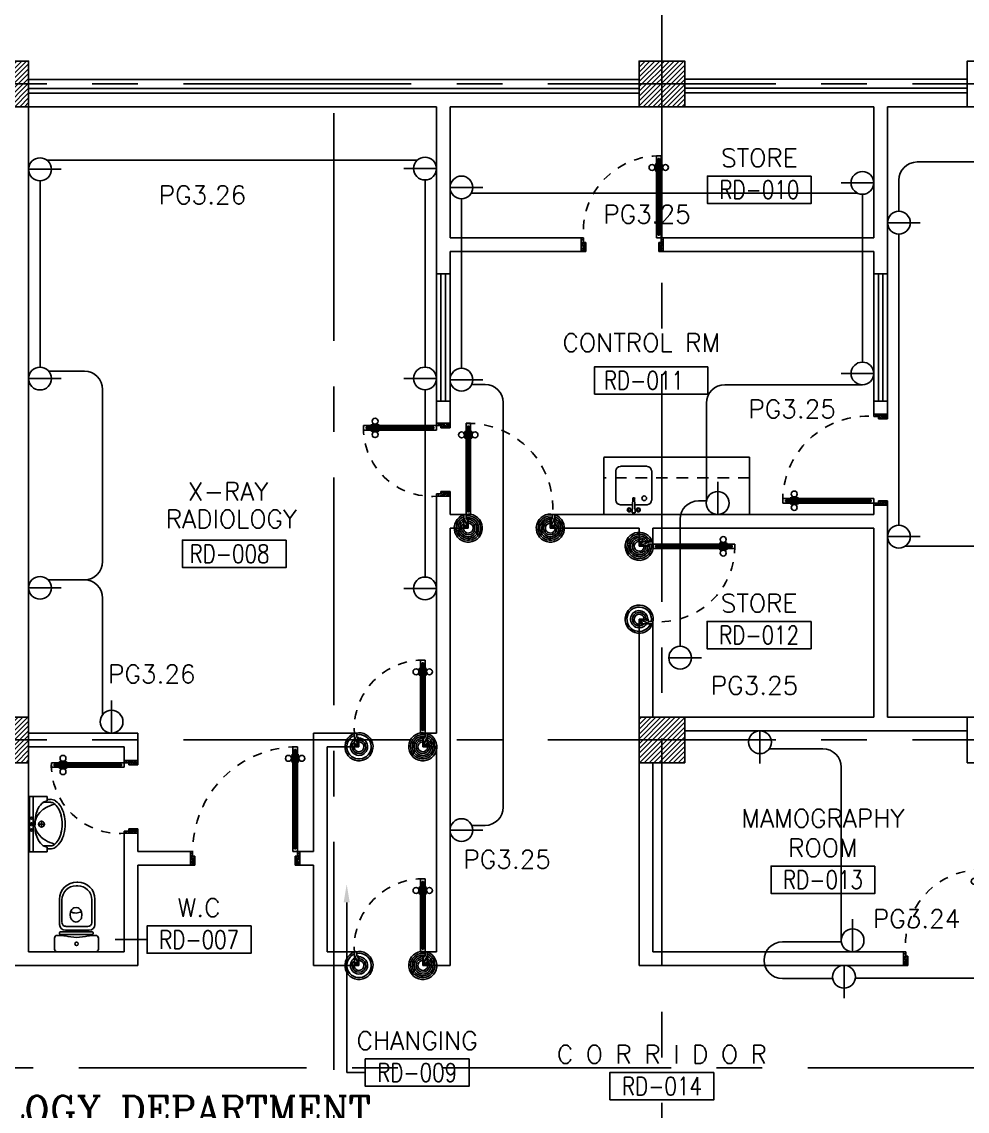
# Model space of a CAD drawing. Extents: x -0.4 to 91.7, y -13.2 to 78.1.
# Drawn here: x 18.58 to 28.95, y 53.29 to 65.25 of the extents above; entities that cross this region are included whole.
import ezdxf
from ezdxf.enums import TextEntityAlignment as Align

# ---------------------------------------------------------------- set-up
doc = ezdxf.new("R2010")
doc.units = 0
doc.header["$MEASUREMENT"] = 0
doc.header["$PDMODE"] = 3
doc.header["$PDSIZE"] = 0.1
for name, pattern in [('CENTERX2', [4, 2.5, -0.5, 0.5, -0.5]), ('HIDDEN', [0.375, 0.25, -0.125]), ('HIDDEN2', [0.1875, 0.125, -0.0625])]:
    doc.linetypes.add(name, pattern=pattern)
doc.layers.get('0').update_dxf_attribs({"color": 11, "linetype": 'CONTINUOUS'})
doc.layers.get('DEFPOINTS').update_dxf_attribs({"color": 11, "linetype": 'CONTINUOUS'})
for name, color, linetype in [('AX-DIM', 11, 'CONTINUOUS'), ('AXES', 11, 'CENTERX2'), ('COL', 11, 'CONTINUOUS'), ('DOOR', 11, 'CONTINUOUS'), ('E-CLINE', 4, 'CONTINUOUS'), ('E-SOCKETS', 4, 'CONTINUOUS'), ('HAT', 11, 'CONTINUOUS'), ('INSUL', 11, 'CONTINUOUS'), ('Locker', 11, 'CONTINUOUS'), ('ME-FIX', 11, 'CONTINUOUS'), ('RM-BOX', 11, 'CONTINUOUS'), ('RM-IND', 11, 'CONTINUOUS'), ('RM-NAME', 11, 'CONTINUOUS'), ('RM-NO', 11, 'CONTINUOUS'), ('SUNI-FUR', 11, 'CONTINUOUS'), ('WALL', 11, 'CONTINUOUS'), ('WIN', 11, 'CONTINUOUS')]:
    doc.layers.add(name, color=color, linetype=linetype)
doc.styles.add('ROMANC', font='romanc', dxfattribs={"height": 0.1})
doc.styles.add('ROMANS', font='ROMANS.shx', dxfattribs={"width": 0.6})
doc.dimstyles.new('STANDARD in', dxfattribs={"dimtxt": 0.2, "dimasz": 0.1, "dimexe": 0.07, "dimexo": 0.05, "dimgap": 0.1, "dimtad": 1, "dimdec": 0, "dimlfac": 1000, "dimzin": 0, "dimdsep": 46, "dimtxsty": 'ROMANS', "dimblk": 'ARCHTICK', "dimcen": 0.05, "dimdle": 0.05, "dimclrd": 7, "dimclre": 7, "dimclrt": 2, "dimadec": 0, "dimazin": 0, "dimtfac": 1, "dimtdec": 0, "dimtmove": 2, "dimatfit": 3, "dimldrblk": 'ARCHTICK', "dimfxl": 0, "dimtolj": 1, "dimtzin": 0, "dimarcsym": 0})

# ---------------------------------------------------------------- blocks, each defined once
blk = doc.blocks.new('_ARCHTICK')
at = {"color": 0, "linetype": 'ByBlock', "const_width": 0.15}
blk.add_lwpolyline([(-0.5, -0.5), (0.5, 0.5)], dxfattribs=at)
blk = doc.blocks.new('*D137')
at = {"layer": 'AX-DIM', "color": 7, "lineweight": -2}
for p, q in [((10.901, 76.813), (86.317, 76.813)), ((10.951, 64.685), (10.951, 76.883)), ((86.267, 75.443), (86.267, 76.883))]:
    blk.add_line(p, q, dxfattribs=at)
at = {"layer": 'DEFPOINTS', "color": 0}
for p in [(86.267, 76.813), (86.267, 75.393), (10.951, 64.635)]:
    blk.add_point(p, dxfattribs=at)
at = {"layer": 'AX-DIM', "color": 7, "lineweight": -2, "xscale": 0.1, "yscale": 0.1, "zscale": 0.1, "rotation": 180}
blk.add_blockref('_ARCHTICK', (10.951, 76.813), dxfattribs=at)
at = {"layer": 'AX-DIM', "color": 7, "lineweight": -2, "xscale": 0.1, "yscale": 0.1, "zscale": 0.1}
blk.add_blockref('_ARCHTICK', (86.267, 76.813), dxfattribs=at)
at = {"layer": 'AX-DIM', "color": 2, "insert": (48.609, 77.013), "char_height": 0.2, "attachment_point": 5, "style": 'ROMANS'}
blk.add_mtext('\\A1;75316', dxfattribs=at)
blk = doc.blocks.new('DOOR100')
at = {"layer": 'DOOR', "color": 7, "linetype": 'ByBlock'}
for p, q in [((-91, 1205), (-91, 1140)), ((-82, 1205), (-91, 1205)), ((-82, 1128), (-82, 1218)), ((-75, 1218), (-82, 1218)), ((-82, 1205), (-82, 1140)), ((-75, 1250), (-75, 1300)), ((-75, 1300), (-25, 1300)), ((-25, 1300), (-75, 1300)), ((-58, 1250), (-75, 1250)), ((-58, 1250), (-58, 1270)), ((-42, 1270), (-58, 1270)), ((-42, 1250), (-42, 1270)), ((-25, 1250), (-42, 1250)), ((-25, 1250), (-25, 1300)), ((-25, 1218), (-18, 1218)), ((-18, 1128), (-18, 1218)), ((-18, 1205), (-18, 1140)), ((-18, 1205), (-9, 1205)), ((-9, 1205), (-9, 1140)), ((-82, 1140), (-91, 1140)), ((-75, 1128), (-82, 1128)), ((-25, 1128), (-18, 1128)), ((-18, 1140), (-9, 1140)), ((-1200, 0), (-1200, 150)), ((-1200, 150), (-1175, 150)), ((-1200, 150), (-1200, 0)), ((-1175, 150), (-1175, 100)), ((-75, 200), (-58, 200)), ((-75, 150), (-75, 200)), ((-75, 150), (-25, 150)), ((-58, 200), (-58, 180)), ((-58, 180), (-42, 180)), ((-42, 200), (-25, 200)), ((-42, 180), (-42, 200)), ((-25, 200), (-25, 150)), ((0, 150), (-25, 150)), ((-25, 150), (-25, 100)), ((0, 0), (0, 150)), ((0, 150), (0, 0)), ((-1150, 0), (-1200, 114)), ((-1150, 0), (-1200, 40)), ((-1150, 0), (-1200, 0)), ((-1175, 100), (-1150, 100)), ((-1150, 0), (-1163, 100)), ((-1150, 100), (-1150, 0)), ((-50, 0), (0, 114)), ((-50, 100), (-50, 0)), ((-50, 0), (-37, 100)), ((-25, 100), (-50, 100)), ((-50, 0), (0, 40)), ((-50, 0), (0, 0))]:
    blk.add_line(p, q, dxfattribs=at)
at = {"layer": 'DOOR', "linetype": 'ByBlock'}
for p, q in [((-75, 1250), (-75, 200)), ((-58, 200), (-58, 1250)), ((-42, 200), (-42, 1250)), ((-25, 200), (-25, 1250))]:
    blk.add_line(p, q, dxfattribs=at)
at = {"layer": 'DOOR', "color": 7, "linetype": 'ByBlock'}
for centre in [(-124, 1173), (24, 1173)]:
    blk.add_circle(centre, 32.4, dxfattribs=at)
at = {"layer": 'DOOR', "linetype": 'HIDDEN', "ltscale": 0.5}
blk.add_arc((-25, 150), 1150, 90, 180, dxfattribs=at)
at = {"layer": 'DOOR', "color": 7, "linetype": 'ByBlock'}
for centre, radius, start, end in [((-1150, 0), 154, 103.7142, 108.8947), ((-1150, 0), 134, 100.72, 111.8402), ((-50, 0), 134, 68.1598, 79.28), ((-50, 0), 154, 71.1053, 76.2858), ((-1150, 0), 94.4, 90, 121.9818), ((-1150, 0), 74.4, 90, 132.2236), ((-1150, 0), 54.4, 90, 156.7926), ((-1150, 0), 34.4, 90, 180), ((-1150, 0), 14.4, 90, 180), ((-50, 0), 94.4, 58.0182, 90), ((-50, 0), 74.4, 47.7764, 90), ((-50, 0), 54.4, 23.2074, 90), ((-50, 0), 34.4, 0, 90), ((-50, 0), 14.4, 0, 90), ((-50, 0), 114, 64.0838, 77.3774)]:
    blk.add_arc(centre, radius, start, end, dxfattribs=at)
blk = doc.blocks.new('A$C49F1192B')
at = {"layer": 'DOOR', "color": 0, "linetype": 'ByBlock', "xscale": -1, "rotation": 270}
blk.add_blockref('DOOR100', (0, 1200), dxfattribs=at)
blk = doc.blocks.new('A$C09EF76E8')
at = {"layer": 'DOOR', "color": 0, "linetype": 'ByBlock'}
for p, q in [((719, 855), (710, 855)), ((710, 855), (710, 790)), ((727, 868), (719, 868)), ((719, 778), (719, 868)), ((719, 855), (719, 790)), ((777, 950), (727, 950)), ((727, 950), (777, 950)), ((727, 900), (727, 950)), ((744, 900), (727, 900)), ((760, 920), (744, 920)), ((744, 900), (744, 920)), ((760, 900), (760, 920)), ((777, 900), (760, 900)), ((777, 900), (777, 950)), ((777, 868), (784, 868)), ((784, 778), (784, 868)), ((784, 855), (793, 855)), ((784, 855), (784, 790)), ((793, 855), (793, 790)), ((719, 790), (710, 790)), ((727, 778), (719, 778)), ((777, 778), (784, 778)), ((784, 790), (793, 790)), ((2, 0), (2, 150)), ((2, 150), (27, 150)), ((2, 150), (2, 0)), ((27, 150), (27, 100)), ((727, 150), (727, 200)), ((727, 200), (744, 200)), ((727, 150), (777, 150)), ((744, 200), (744, 180)), ((744, 180), (760, 180)), ((760, 180), (760, 200)), ((760, 200), (777, 200)), ((777, 200), (777, 150)), ((777, 150), (777, 100)), ((802, 150), (777, 150)), ((802, 150), (802, 0)), ((27, 100), (52, 100)), ((52, 100), (52, 0)), ((777, 100), (752, 100)), ((752, 100), (752, 0)), ((52, 0), (2, 0)), ((752, 0), (802, 0))]:
    blk.add_line(p, q, dxfattribs=at)
at = {"layer": 'DOOR', "linetype": 'ByBlock'}
for p, q in [((727, 900), (727, 200)), ((744, 200), (744, 900)), ((760, 200), (760, 900)), ((777, 200), (777, 900)), ((802, 0), (802, 150))]:
    blk.add_line(p, q, dxfattribs=at)
at = {"layer": 'DOOR', "color": 9, "linetype": 'ByBlock'}
for p, q in [((52, 0), (2, 114)), ((52, 0), (2, 40)), ((52, 0), (38, 100)), ((752, 0), (802, 114)), ((752, 0), (765, 100)), ((752, 0), (802, 40))]:
    blk.add_line(p, q, dxfattribs=at)
at = {"layer": 'DOOR', "color": 0, "linetype": 'ByBlock'}
for centre in [(678, 823), (825, 823)]:
    blk.add_circle(centre, 32.4, dxfattribs=at)
at = {"layer": 'DOOR', "linetype": 'HIDDEN', "ltscale": 0.5}
blk.add_arc((752, 199), 752, 88.0938, 183.7249, dxfattribs=at)
at = {"layer": 'DOOR', "color": 9, "linetype": 'ByBlock'}
for centre, radius, start, end in [((52, 0), 154, 103.7142, 108.8947), ((52, 0), 134, 100.72, 111.8402), ((752, 0), 134, 68.1598, 79.28), ((752, 0), 154, 71.1053, 76.2858), ((52, 0), 94.4, 90, 121.9818), ((52, 0), 74.4, 90, 132.2236), ((52, 0), 54.4, 90, 156.7926), ((52, 0), 34.4, 90, 180), ((52, 0), 14.4, 90, 180), ((752, 0), 94.4, 58.0182, 90), ((752, 0), 74.4, 47.7764, 90), ((752, 0), 54.4, 23.2074, 90), ((752, 0), 34.4, 0, 90), ((752, 0), 14.4, 0, 90), ((752, 0), 114, 64.0838, 77.3774)]:
    blk.add_arc(centre, radius, start, end, dxfattribs=at)
blk = doc.blocks.new('*X105')
at = {"color": 0}
for p, q in [((31339, 62310), (31830, 62801)), ((31339, 62364), (31777, 62801)), ((31339, 62417), (31724, 62801)), ((31339, 62470), (31671, 62801)), ((31339, 62523), (31618, 62801)), ((31339, 62576), (31565, 62801)), ((31339, 62629), (31512, 62801)), ((31339, 62682), (31458, 62801)), ((31339, 62735), (31405, 62801)), ((31339, 62788), (31352, 62801)), ((31383, 62301), (31839, 62757)), ((31436, 62301), (31839, 62704)), ((31489, 62301), (31839, 62651)), ((31542, 62301), (31839, 62598)), ((31595, 62301), (31839, 62545)), ((31648, 62301), (31839, 62492)), ((31701, 62301), (31839, 62439)), ((31754, 62301), (31839, 62386)), ((31807, 62301), (31839, 62333))]:
    blk.add_line(p, q, dxfattribs=at)
blk = doc.blocks.new('COL50')
at = {"layer": 'COL'}
blk.add_lwpolyline([(-250, 250), (-250, -250), (250, -250), (250, 250)], close=True, dxfattribs=at)
blk = doc.blocks.new('*X107')
at = {"color": 0}
for p, q in [((31339, 69523), (31817, 70001)), ((31339, 69576), (31764, 70001)), ((31339, 69629), (31711, 70001)), ((31339, 69682), (31658, 70001)), ((31339, 69735), (31605, 70001)), ((31339, 69788), (31552, 70001)), ((31339, 69841), (31499, 70001)), ((31339, 69894), (31446, 70001)), ((31339, 69947), (31393, 70001)), ((31370, 69501), (31839, 69970)), ((31423, 69501), (31839, 69917)), ((31476, 69501), (31839, 69864)), ((31529, 69501), (31839, 69811)), ((31582, 69501), (31839, 69758)), ((31635, 69501), (31839, 69705)), ((31688, 69501), (31839, 69652)), ((31741, 69501), (31839, 69599)), ((31795, 69501), (31839, 69546))]:
    blk.add_line(p, q, dxfattribs=at)
blk = doc.blocks.new('RM1')
at = {"layer": 'RM-BOX'}
blk.add_lwpolyline([(570, -200), (-570, -200), (-570, -500), (570, -500)], close=True, dxfattribs=at)
at = {"layer": 'RM-NAME', "style": 'ROMANS'}
for tag, p in [('ROOMNAME1', (0, 324)), ('ROOMNAME2', (0, 0))]:
    blk.add_attdef(tag, text='', height=200, dxfattribs=at).set_placement(p, align=Align.MIDDLE)
at = {"layer": 'RM-NO', "style": 'ROMANS', "width": 0.8}
blk.add_attdef('ROOMNO', text='', height=200, dxfattribs=at).set_placement((0, -350), align=Align.MIDDLE)
blk = doc.blocks.new('*X109')
at = {"color": 0}
for p, q in [((38539, 62351), (38989, 62801)), ((38539, 62404), (38936, 62801)), ((38539, 62457), (38883, 62801)), ((38539, 62510), (38830, 62801)), ((38539, 62563), (38777, 62801)), ((38539, 62616), (38724, 62801)), ((38539, 62669), (38671, 62801)), ((38539, 62722), (38618, 62801)), ((38539, 62775), (38565, 62801)), ((38542, 62301), (39039, 62798)), ((38595, 62301), (39039, 62745)), ((38648, 62301), (39039, 62692)), ((38701, 62301), (39039, 62639)), ((38754, 62301), (39039, 62586)), ((38807, 62301), (39039, 62533)), ((38860, 62301), (39039, 62480)), ((38913, 62301), (39039, 62427)), ((38966, 62301), (39039, 62374)), ((39020, 62301), (39039, 62321))]:
    blk.add_line(p, q, dxfattribs=at)
blk = doc.blocks.new('*X108')
at = {"color": 0}
for p, q in [((38539, 69510), (39030, 70001)), ((38539, 69564), (38977, 70001)), ((38539, 69617), (38924, 70001)), ((38539, 69670), (38871, 70001)), ((38539, 69723), (38818, 70001)), ((38539, 69776), (38765, 70001)), ((38539, 69829), (38712, 70001)), ((38539, 69882), (38658, 70001)), ((38539, 69935), (38605, 70001)), ((38539, 69988), (38552, 70001)), ((38583, 69501), (39039, 69957)), ((38636, 69501), (39039, 69904)), ((38689, 69501), (39039, 69851)), ((38742, 69501), (39039, 69798)), ((38795, 69501), (39039, 69745)), ((38848, 69501), (39039, 69692)), ((38901, 69501), (39039, 69639)), ((38954, 69501), (39039, 69586)), ((39007, 69501), (39039, 69533))]:
    blk.add_line(p, q, dxfattribs=at)
blk = doc.blocks.new('DOOR90')
at = {"layer": 'DOOR', "color": 7, "linetype": 'ByBlock'}
for p, q in [((-150, 0), (0, 0)), ((-150, 0), (-150, -25)), ((0, -50), (-114, 0)), ((0, -50), (-40, 0)), ((0, -50), (0, 0)), ((-1000, -25), (-1050, -25)), ((-1050, -75), (-1050, -25)), ((-1050, -25), (-1050, -75)), ((-1000, -75), (-1050, -75)), ((-1000, -42), (-1020, -42)), ((-1020, -42), (-1020, -58)), ((-1000, -58), (-1020, -58)), ((-1000, -25), (-1000, -42)), ((-1000, -58), (-1000, -75)), ((-878, -18), (-968, -18)), ((-968, -25), (-968, -18)), ((-968, -75), (-968, -82)), ((-878, -82), (-968, -82)), ((-955, -9), (-890, -9)), ((-955, -18), (-955, -9)), ((-955, -18), (-890, -18)), ((-955, -82), (-890, -82)), ((-955, -82), (-955, -91)), ((-955, -91), (-890, -91)), ((-890, -18), (-890, -9)), ((-890, -82), (-890, -91)), ((-878, -25), (-878, -18)), ((-878, -75), (-878, -82)), ((-200, -25), (-150, -25)), ((-200, -42), (-200, -25)), ((-180, -42), (-200, -42)), ((-200, -58), (-180, -58)), ((-200, -75), (-200, -58)), ((-150, -75), (-200, -75)), ((-180, -58), (-180, -42)), ((-150, -25), (-100, -25)), ((-150, -75), (-150, -25)), ((-100, -25), (-100, -50)), ((0, -50), (-100, -37)), ((-100, -50), (0, -50)), ((-150, -875), (-100, -875)), ((-150, -900), (-150, -875)), ((-150, -900), (0, -900)), ((0, -900), (-150, -900)), ((0, -850), (-114, -900)), ((-100, -875), (-100, -850)), ((0, -850), (-100, -863)), ((-100, -850), (0, -850)), ((0, -850), (-40, -900)), ((0, -850), (0, -900))]:
    blk.add_line(p, q, dxfattribs=at)
at = {"layer": 'DOOR', "linetype": 'ByBlock'}
for p, q in [((-200, -25), (-1000, -25)), ((-200, -42), (-1000, -42)), ((-200, -58), (-1000, -58)), ((-1000, -75), (-200, -75))]:
    blk.add_line(p, q, dxfattribs=at)
at = {"layer": 'DOOR', "color": 7, "linetype": 'ByBlock'}
for centre in [(-923, 24), (-923, -124)]:
    blk.add_circle(centre, 32.4, dxfattribs=at)
for centre, radius, start, end in [((0, -50), 154, 161.1053, 166.2858), ((0, -50), 94.4, 148.0182, 180), ((0, -50), 134, 158.1598, 169.28), ((0, -50), 114, 154.0838, 167.3774), ((0, -50), 74.4, 137.7764, 180), ((0, -50), 54.4, 113.2074, 180), ((0, -50), 34.4, 90, 180), ((0, -50), 14.4, 90, 180), ((0, -850), 154, 193.7142, 198.8947), ((0, -850), 134, 190.72, 201.8402), ((0, -850), 94.4, 180, 211.9818), ((0, -850), 74.4, 180, 222.2236), ((0, -850), 54.4, 180, 246.7926), ((0, -850), 34.4, 180, 270), ((0, -850), 14.4, 180, 270)]:
    blk.add_arc(centre, radius, start, end, dxfattribs=at)
at = {"layer": 'DOOR', "linetype": 'HIDDEN', "ltscale": 0.5}
blk.add_arc((-222, -50), 828, 178.2701, 275.003, dxfattribs=at)
blk = doc.blocks.new('2')
at = {"layer": 'SUNI-FUR', "linetype": 'Continuous'}
for p, q in [((0.016, 0.724), (-0.003, 0.724)), ((0.014, 0.765), (0.004, 0.765)), ((-0.185, 0.576), (-0.185, 0.3)), ((-0.159, 0.57), (-0.159, 0.32)), ((-0.005, 0.487), (-0.029, 0.481)), ((0.019, 0.481), (-0.005, 0.487)), ((0.168, 0.32), (0.168, 0.57)), ((0.203, 0.3), (0.203, 0.576)), ((-0.065, 0.438), (-0.07, 0.406)), ((-0.07, 0.406), (-0.065, 0.375)), ((0.06, 0.406), (0.055, 0.438)), ((0.057, 0.377), (0.06, 0.406)), ((-0.113, 0.279), (0.008, 0.279)), ((-0.029, 0.331), (-0.005, 0.326)), ((-0.005, 0.326), (0.019, 0.331)), ((0.001, 0.279), (0.123, 0.279)), ((0.008, 0.279), (0.001, 0.279)), ((-0.241, 0.03), (-0.241, 0.15)), ((-0.211, 0.18), (-0.17, 0.18)), ((-0.186, 0.199), (-0.186, 0.208)), ((-0.176, 0.218), (0.172, 0.218)), ((0.172, 0.189), (-0.176, 0.189)), ((-0.122, 0.237), (0.009, 0.237)), ((0.009, 0.237), (0.14, 0.237)), ((0.174, 0.18), (0.211, 0.18)), ((0.174, 0.18), (0.174, 0.18)), ((0.182, 0.208), (0.182, 0.199)), ((0.241, 0.15), (0.241, 0.03)), ((0.211, 0), (-0.211, 0))]:
    blk.add_line(p, q, dxfattribs=at)
blk.add_circle((0.002, 0.087), 0.0184, dxfattribs=at)
for centre, radius, start, end in [((0.004, 0.576), 0.189, 90, 180), ((-0.005, 0.57), 0.154, 90, 180), ((0.014, 0.576), 0.189, 0, 90), ((0.014, 0.57), 0.154, 0, 90), ((0.002, 0.421), 0.0682, 117.1532, 141.0758), ((-0.012, 0.421), 0.0682, 38.9242, 62.8468), ((0.013, 0.412), 0.082, 141.0758, 161.504), ((0.013, 0.401), 0.082, 198.496, 218.9242), ((-0.007, 0.537), 0.112, 239.4234, 302.9162), ((-0.023, 0.412), 0.082, 18.496, 38.9242), ((-0.029, 0.406), 0.0901, 321.0758, 341.504), ((-0.122, 0.3), 0.063, 180, 270), ((-0.116, 0.322), 0.0432, 183.5129, 273.5129), ((0.002, 0.392), 0.0682, 218.9242, 242.8468), ((-0.012, 0.392), 0.0682, 297.1532, 321.0758), ((0.125, 0.322), 0.0432, 266.4871, 356.4871), ((0.14, 0.3), 0.063, 270, 0), ((-0.211, 0.15), 0.03, 90, 180), ((-0.176, 0.208), 0.01, 90, 180), ((-0.176, 0.199), 0.01, 180, 270), ((-0.201, -0.252), 0.433, 79.7535, 85.8109), ((0.075, 1.126), 0.973, 258.1938, 265.7347), ((-0.07, 1.126), 0.973, 274.2653, 281.8062), ((0.206, -0.252), 0.433, 94.1891, 100.2465), ((0.172, 0.208), 0.01, 0, 90), ((0.172, 0.199), 0.01, 270, 0), ((0.211, 0.15), 0.03, 0, 90), ((-0.211, 0.03), 0.03, 180, 270), ((0.211, 0.03), 0.03, 270, 0)]:
    blk.add_arc(centre, radius, start, end, dxfattribs=at)
blk = doc.blocks.new('A$C24ED45A6')
at = {"layer": 'DOOR', "color": 0, "linetype": 'ByBlock'}
for p, q in [((925, 1100), (925, 1150)), ((925, 1150), (975, 1150)), ((975, 1150), (925, 1150)), ((942, 1100), (925, 1100)), ((942, 1100), (942, 1120)), ((958, 1120), (942, 1120)), ((958, 1100), (958, 1120)), ((975, 1100), (958, 1100)), ((975, 1100), (975, 1150)), ((909, 1055), (909, 990)), ((918, 1055), (909, 1055)), ((918, 990), (909, 990)), ((918, 978), (918, 1068)), ((925, 1068), (918, 1068)), ((918, 1055), (918, 990)), ((925, 978), (918, 978)), ((975, 1068), (982, 1068)), ((975, 978), (982, 978)), ((982, 978), (982, 1068)), ((982, 1055), (982, 990)), ((982, 1055), (991, 1055)), ((982, 990), (991, 990)), ((991, 1055), (991, 990)), ((0, 0), (0, 150)), ((0, 150), (25, 150)), ((25, 150), (25, 100)), ((925, 150), (925, 200)), ((925, 200), (942, 200)), ((925, 150), (975, 150)), ((942, 200), (942, 180)), ((942, 180), (958, 180)), ((958, 180), (958, 200)), ((958, 200), (975, 200)), ((975, 200), (975, 150)), ((1000, 150), (975, 150)), ((975, 150), (975, 100)), ((1000, 150), (1000, 0)), ((50, 0), (0, 0)), ((25, 100), (50, 100)), ((50, 100), (50, 0)), ((975, 100), (950, 100)), ((950, 100), (950, 0)), ((950, 0), (1000, 0))]:
    blk.add_line(p, q, dxfattribs=at)
at = {"layer": 'DOOR', "linetype": 'ByBlock'}
for p, q in [((925, 1100), (925, 200)), ((942, 200), (942, 1100)), ((958, 200), (958, 1100)), ((975, 200), (975, 1100))]:
    blk.add_line(p, q, dxfattribs=at)
at = {"layer": 'DOOR', "color": 9, "linetype": 'ByBlock'}
for p, q in [((50, 0), (0, 114)), ((50, 0), (0, 40)), ((50, 0), (37, 100)), ((950, 0), (1000, 114)), ((950, 0), (963, 100)), ((950, 0), (1000, 40))]:
    blk.add_line(p, q, dxfattribs=at)
at = {"layer": 'DOOR', "color": 0, "linetype": 'ByBlock'}
for centre in [(876, 1023), (1024, 1023)]:
    blk.add_circle(centre, 32.4, dxfattribs=at)
at = {"layer": 'DOOR', "linetype": 'HIDDEN', "ltscale": 0.5}
blk.add_arc((950, 222), 928, 88.456, 184.4816, dxfattribs=at)
at = {"layer": 'DOOR', "color": 9, "linetype": 'ByBlock'}
for centre, radius, start, end in [((50, 0), 154, 103.7142, 108.8947), ((50, 0), 134, 100.72, 111.8402), ((950, 0), 134, 68.1598, 79.28), ((950, 0), 154, 71.1053, 76.2858), ((50, 0), 114, 102.6226, 115.9162), ((50, 0), 94.4, 90, 121.9818), ((50, 0), 74.4, 90, 132.2236), ((50, 0), 54.4, 90, 156.7926), ((50, 0), 34.4, 90, 180), ((50, 0), 14.4, 90, 180), ((950, 0), 94.4, 58.0182, 90), ((950, 0), 74.4, 47.7764, 90), ((950, 0), 54.4, 23.2074, 90), ((950, 0), 34.4, 0, 90), ((950, 0), 14.4, 0, 90), ((950, 0), 114, 64.0838, 77.3774)]:
    blk.add_arc(centre, radius, start, end, dxfattribs=at)
at = {"layer": 'WALL'}
blk.add_line((1000, 0), (1000, 150), dxfattribs=at)
blk = doc.blocks.new('A$C347D0806')
at = {"layer": 'ME-FIX'}
for p, q in [((0.627, 1.6), (0.627, 0)), ((0.157, 1.467), (0.478, 1.467)), ((0.107, 1.28), (0.107, 1.417)), ((0.528, 1.417), (0.528, 1.124)), ((0.019, 1.254), (0.019, 1.287)), ((0.019, 1.287), (0.174, 1.28)), ((0.019, 1.254), (0.174, 1.261)), ((0.107, 1.124), (0.107, 1.261)), ((0.478, 1.074), (0.157, 1.074)), ((0.627, 0), (0, 0))]:
    blk.add_line(p, q, dxfattribs=at)
for centre, radius in [((0.05, 1.32), 0.0217), ((0.05, 1.32), 0.014), ((0.05, 1.221), 0.0217), ((0.05, 1.221), 0.014), ((0.177, 1.156), 0.0255)]:
    blk.add_circle(centre, radius, dxfattribs=at)
for centre, radius, start, end in [((0.157, 1.417), 0.0499, 90, 180), ((0.478, 1.417), 0.0499, 0, 90), ((0.174, 1.27), 0.00997, 270, 90), ((0.157, 1.124), 0.0499, 180, 270), ((0.478, 1.124), 0.0499, 270, 0)]:
    blk.add_arc(centre, radius, start, end, dxfattribs=at)
blk = doc.blocks.new('3')
at = {"layer": 'SUNI-FUR', "linetype": 'Continuous'}
for p, q in [((-0.304, 0), (-0.304, -0.192)), ((0.304, 0), (-0.304, 0)), ((0.304, -0.192), (0.304, 0)), ((0.304, -0.039), (-0.304, -0.039)), ((0.016, -0.021), (-0.015, -0.021)), ((0, -0.005), (0, -0.037)), ((0, -0.098), (0, -0.162)), ((-0.304, -0.192), (-0.254, -0.192)), ((-0.271, -0.228), (-0.271, -0.192)), ((-0.254, -0.192), (-0.239, -0.15)), ((-0.239, -0.228), (-0.239, -0.15)), ((0.032, -0.13), (-0.032, -0.13)), ((0.239, -0.15), (0.254, -0.192)), ((0.239, -0.15), (0.239, -0.228)), ((0.254, -0.192), (0.304, -0.192)), ((0.271, -0.192), (0.271, -0.228))]:
    blk.add_line(p, q, dxfattribs=at)
for centre, radius in [((-0.065, -0.021), 0.0124), ((0, -0.13), 0.0325), ((0, -0.021), 0.0155), ((0.065, -0.021), 0.0124)]:
    blk.add_circle(centre, radius, dxfattribs=at)
for centre, radius, start, end in [((-0.085, -0.267), 0.193, 117.0377, 142.6695), ((-0.028, -0.365), 0.307, 103.0865, 118.1878), ((0.054, -0.312), 0.27, 118.7422, 143.0578), ((-0.008, -0.528), 0.47, 89.0532, 100.9895), ((-0.012, -0.189), 0.13, 84.8536, 119.4454), ((0, -0.527), 0.469, 78.0637, 90), ((0.003, -0.228), 0.168, 61.4441, 91.1678), ((-0.04, -0.297), 0.25, 35.9608, 60.2764), ((0.034, -0.367), 0.306, 62.9623, 78.0637), ((0.085, -0.267), 0.193, 37.3305, 62.9623), ((-0.191, -0.235), 0.0807, 174.5539, 214.673), ((-0.187, -0.234), 0.0525, 173.0893, 213.2084), ((0.104, -0.343), 0.328, 144.0392, 163.2739), ((-0.104, -0.343), 0.328, 16.7261, 35.9608), ((0.171, -0.228), 0.068, 325.327, 0), ((0.171, -0.228), 0.101, 325.327, 0), ((-0.083, -0.16), 0.212, 214.673, 239.0867), ((-0.083, -0.16), 0.18, 214.673, 239.0867), ((0.204, -0.373), 0.433, 163.2739, 167.375), ((-0.035, -0.081), 0.305, 239.0867, 256.0699), ((-0.035, -0.081), 0.272, 239.0867, 256.0699), ((0, 0.062), 0.419, 256.0699, 270), ((0, 0.062), 0.419, 270, 283.9301), ((0.035, -0.081), 0.272, 283.9301, 300.9133), ((0.035, -0.081), 0.305, 283.9301, 300.9133), ((0.089, -0.171), 0.167, 300.9133, 325.327), ((0.089, -0.171), 0.2, 300.9133, 325.327), ((-0.204, -0.373), 0.433, 12.7359, 16.7261), ((0, 0.062), 0.452, 256.0699, 270), ((0, 0.062), 0.452, 270, 283.9301)]:
    blk.add_arc(centre, radius, start, end, dxfattribs=at)

msp = doc.modelspace()

# ---------------------------------------------------------------- linework, layer by layer
at = {"layer": 'AXES'}
for p, q in [((25.6014, -1.1143), (25.6014, 77.3632)), ((0.35, 64.57), (69.4414, 64.57)), ((22.0014, 5.75), (22.0014, 64.57)), ((0.35, 57.37), (69.4414, 57.37)), ((11.2014, 53.77), (69.4414, 53.77))]:
    msp.add_line(p, q, dxfattribs=at)
at = {"layer": 'COL'}
for points in [[(18.1514, 64.32), (18.1514, 64.82), (18.6514, 64.82), (18.6514, 64.32)], [(25.3514, 64.32), (25.3514, 64.82), (25.8514, 64.82), (25.8514, 64.32)], [(28.9514, 64.32), (28.9514, 64.82), (29.4514, 64.82), (29.4514, 64.32)]]:
    msp.add_lwpolyline(points, close=True, dxfattribs=at)
at = {"layer": 'E-CLINE', "color": 4}
for p, q in [((18.8524, 63.7323), (19.2635, 63.7323)), ((19.0642, 63.7323), (22.9161, 63.7323)), ((28.4014, 63.7133), (32.4014, 63.7133)), ((18.7764, 63.508), (18.7764, 61.4612)), ((23.0014, 63.516), (23.0014, 61.4621)), ((28.2014, 63.172), (28.2014, 63.5133)), ((23.4014, 63.3085), (23.4014, 61.4487)), ((27.7509, 63.3697), (23.509, 63.3697)), ((27.8014, 63.3591), (27.8014, 61.517)), ((28.2014, 62.922), (28.2014, 59.7262)), ((18.8717, 61.4171), (19.2635, 61.4171)), ((23.5153, 61.272), (23.6598, 61.272)), ((19.4635, 61.2171), (19.4635, 59.3277)), ((23.0014, 61.2121), (23.0014, 59.1582)), ((23.86, 58.8332), (23.86, 61.072)), ((26.0904, 59.9931), (26.0904, 61.067)), ((28.2726, 59.4985), (29.4568, 59.4985)), ((18.8649, 59.1277), (19.2635, 59.1277)), ((19.4635, 57.6479), (19.4635, 58.9277)), ((23.86, 58.8332), (23.86, 56.6322)), ((23.5153, 56.4322), (23.66, 56.4322)), ((27.5697, 55.1532), (26.9236, 55.1532)), ((26.7236, 54.9501), (26.7236, 54.9532)), ((27.4762, 54.7501), (26.9236, 54.7501)), ((27.7237, 54.7543), (29.4568, 54.7543))]:
    msp.add_line(p, q, dxfattribs=at)
at = {"layer": 'E-CLINE'}
for p, q in [((27.8014, 61.267), (26.2904, 61.267)), ((26.0904, 59.9931), (26.0014, 59.9931)), ((25.8014, 58.3975), (25.8014, 59.7931)), ((26.7783, 57.2717), (27.3686, 57.2717)), ((27.5686, 55.17), (27.5686, 57.0717))]:
    msp.add_line(p, q, dxfattribs=at)
at = {"layer": 'E-CLINE', "color": 4}
for centre, start, end in [((28.4014, 63.5133), 90, 180), ((19.2635, 61.2171), 0, 90), ((23.66, 61.072), 0, 90), ((19.2635, 59.3277), 270, 0), ((19.2635, 58.9277), 0, 90), ((23.66, 56.6322), 270, 0), ((26.9236, 54.9532), 90, 180), ((26.9236, 54.9501), 180, 270)]:
    msp.add_arc(centre, 0.2, start, end, dxfattribs=at)
at = {"layer": 'E-CLINE'}
for centre, start, end in [((26.2904, 61.067), 90, 180), ((26.0014, 59.7931), 90, 180), ((27.3686, 57.0717), 0, 90)]:
    msp.add_arc(centre, 0.2, start, end, dxfattribs=at)
at = {"layer": 'E-SOCKETS'}
for p, q in [((18.6514, 63.633), (19.0098, 63.633)), ((23.1264, 63.641), (22.7681, 63.641)), ((23.2764, 63.4335), (23.6348, 63.4335)), ((27.9264, 63.4841), (27.5681, 63.4841)), ((28.0764, 63.047), (28.4348, 63.047)), ((27.9264, 61.392), (27.5681, 61.392)), ((18.6514, 61.3362), (19.0098, 61.3362)), ((23.1264, 61.3371), (22.7681, 61.3371)), ((23.2764, 61.3237), (23.6348, 61.3237)), ((26.2132, 59.845), (26.2132, 60.2033)), ((28.0764, 59.6012), (28.4348, 59.6012)), ((18.6514, 59.0394), (19.0098, 59.0394)), ((23.1264, 59.0332), (22.7681, 59.0332)), ((25.6764, 58.2725), (26.0348, 58.2725)), ((19.5613, 57.445), (19.5613, 57.8033)), ((26.677, 57.47), (26.677, 57.1117)), ((23.2764, 56.3805), (23.6348, 56.3805)), ((27.6936, 55.045), (27.6936, 55.4033)), ((27.5996, 54.895), (27.5996, 54.5367))]:
    msp.add_line(p, q, dxfattribs=at)
for centre in [(18.7764, 63.633), (23.0014, 63.641), (23.4014, 63.4335), (27.8014, 63.4841), (28.2014, 63.047), (18.7764, 61.3362), (23.0014, 61.3371), (27.8014, 61.392), (23.4014, 61.3237), (26.2132, 59.97), (28.2014, 59.6012), (18.7764, 59.0394), (23.0014, 59.0332), (25.8014, 58.2725), (19.5613, 57.57), (26.677, 57.345), (23.4014, 56.3805), (27.6936, 55.17), (27.5996, 54.77)]:
    msp.add_circle(centre, 0.125, dxfattribs=at)
at = {"layer": 'INSUL'}
for p, q in [((25.3514, 64.52), (18.6514, 64.52)), ((25.3514, 64.47), (18.6514, 64.47)), ((28.9514, 64.524), (25.8514, 64.524)), ((28.9514, 64.474), (25.8514, 64.474))]:
    msp.add_line(p, q, dxfattribs=at)
at = {"layer": 'ME-FIX', "linetype": 'Continuous'}
msp.add_line((24.9624, 60.4715), (24.9624, 59.845), dxfattribs=at)
at = {"layer": 'ME-FIX', "linetype": 'HIDDEN2'}
msp.add_line((26.5627, 60.245), (24.9624, 60.245), dxfattribs=at)
at = {"layer": 'RM-BOX'}
for points in [[(26.1051, 61.4662), (24.8631, 61.4662), (24.8631, 61.1662), (26.1051, 61.1662)], [(21.4784, 59.5627), (20.3386, 59.5627), (20.3386, 59.2627), (21.4784, 59.2627)]]:
    msp.add_lwpolyline(points, close=True, dxfattribs=at)
at = {"layer": 'RM-IND'}
for p, q in [((22.1419, 55.5858), (22.1419, 53.7191)), ((19.6011, 55.1787), (19.9523, 55.1787)), ((22.1419, 53.7191), (22.3454, 53.7191))]:
    msp.add_line(p, q, dxfattribs=at)
msp.add_solid([(22.1086, 55.5858), (22.1752, 55.5858), (22.1419, 55.7858)], dxfattribs=at)
at = {"layer": 'WALL'}
for p, q in [((25.3514, 64.62), (18.6514, 64.62)), ((28.9514, 64.624), (25.8514, 64.624)), ((23.1264, 64.32), (18.6514, 64.32)), ((18.6514, 57.62), (18.6514, 64.32)), ((18.6514, 61.045), (18.6514, 64.32)), ((23.1264, 62.4875), (23.1264, 64.32)), ((25.3514, 64.32), (23.2764, 64.32)), ((23.2764, 62.88), (23.2764, 64.32)), ((27.9264, 64.32), (25.8514, 64.32)), ((27.9264, 62.88), (27.9264, 64.32)), ((28.9514, 64.32), (28.0764, 64.32)), ((28.0764, 62.4875), (28.0764, 64.32)), ((23.2764, 62.88), (24.7166, 62.88)), ((24.7166, 62.88), (24.7166, 62.73)), ((25.6166, 62.88), (27.9264, 62.88)), ((25.6166, 62.88), (25.6166, 62.73)), ((23.2764, 62.73), (24.7166, 62.73)), ((23.2764, 62.4875), (23.2764, 62.73)), ((25.6166, 62.73), (27.9264, 62.73)), ((27.9264, 62.4875), (27.9264, 62.73)), ((23.2764, 62.4875), (23.1264, 62.4875)), ((27.9264, 62.4875), (28.0764, 62.4875)), ((23.1264, 60.845), (23.1264, 61.0875)), ((23.2764, 61.0875), (23.1264, 61.0875)), ((23.2764, 60.845), (23.2764, 61.0875)), ((27.9264, 61.0875), (28.0764, 61.0875)), ((27.9265, 60.945), (27.9265, 61.0875)), ((28.0764, 60.945), (28.0764, 61.0875)), ((28.0764, 60.945), (27.9264, 60.945)), ((23.1264, 60.845), (23.2764, 60.845)), ((23.1264, 57.445), (23.1264, 60.045)), ((23.1264, 60.045), (23.2764, 60.045)), ((23.2764, 59.845), (23.2764, 60.045)), ((27.9264, 59.845), (27.9264, 59.945)), ((28.0764, 59.945), (27.9264, 59.945)), ((28.0764, 57.62), (28.0764, 59.945)), ((23.2764, 59.845), (23.4264, 59.845)), ((23.4264, 59.845), (23.4264, 59.695)), ((23.4264, 59.845), (23.4264, 59.695)), ((24.4264, 59.845), (27.9264, 59.845)), ((24.4264, 59.845), (24.4264, 59.695)), ((24.4264, 59.845), (24.4264, 59.695)), ((23.2764, 54.895), (23.2764, 59.695)), ((23.2764, 59.695), (23.4264, 59.695)), ((24.4264, 59.695), (25.3514, 59.695)), ((25.3514, 59.545), (25.3514, 59.695)), ((25.5014, 59.545), (25.5014, 59.695)), ((25.5014, 59.695), (27.9264, 59.695)), ((27.9264, 57.62), (27.9264, 59.695)), ((25.5014, 59.545), (25.3514, 59.545)), ((25.3514, 57.62), (25.3514, 58.645)), ((25.5014, 58.645), (25.3514, 58.645)), ((25.5014, 57.62), (25.5014, 58.645)), ((25.8514, 57.62), (27.9264, 57.62)), ((28.0764, 57.62), (28.9514, 57.62)), ((18.6514, 57.445), (19.8514, 57.445)), ((19.8514, 57.145), (19.8514, 57.445)), ((21.7764, 56.145), (21.7764, 57.445)), ((21.7764, 57.445), (22.2264, 57.445)), ((22.2264, 57.445), (22.2264, 57.295)), ((23.0264, 57.445), (23.0264, 57.295)), ((23.0264, 57.445), (23.1264, 57.445)), ((25.8514, 57.47), (28.9514, 57.47)), ((18.6514, 57.295), (19.7014, 57.295)), ((19.7014, 57.145), (19.7014, 57.295)), ((21.9264, 57.295), (22.2264, 57.295)), ((21.9264, 55.045), (21.9264, 57.295)), ((23.0264, 57.295), (23.1264, 57.295)), ((23.1264, 55.045), (23.1264, 57.295)), ((18.6514, 55.045), (18.6514, 57.12)), ((19.7014, 57.145), (19.8514, 57.145)), ((19.7014, 57.145), (19.8514, 57.145)), ((25.3514, 54.895), (25.3514, 57.12)), ((25.5014, 55.045), (25.5014, 57.12)), ((19.7014, 56.345), (19.8514, 56.345)), ((19.7014, 55.045), (19.7014, 56.345)), ((19.7014, 56.345), (19.8514, 56.345)), ((19.8514, 56.145), (19.8514, 56.345)), ((20.4264, 56.145), (19.8514, 56.145)), ((20.4264, 56.145), (20.4264, 55.995)), ((21.6264, 56.145), (21.6264, 55.995)), ((21.7764, 56.145), (21.6264, 56.145)), ((20.4264, 55.995), (19.8514, 55.995)), ((19.8514, 54.895), (19.8514, 55.995)), ((21.7764, 55.995), (21.6264, 55.995)), ((21.7764, 54.895), (21.7764, 55.995)), ((19.7014, 55.045), (18.6514, 55.045)), ((22.2264, 55.045), (21.9264, 55.045)), ((22.2264, 55.045), (22.2264, 54.895)), ((23.0264, 55.045), (23.0264, 54.895)), ((23.1264, 55.045), (23.0264, 55.045)), ((25.5014, 55.045), (28.2514, 55.045)), ((28.2514, 55.045), (28.2514, 54.895)), ((19.8514, 54.895), (18.3984, 54.895)), ((22.2264, 54.895), (21.7764, 54.895)), ((23.2764, 54.895), (23.0264, 54.895)), ((25.3514, 54.895), (28.2514, 54.895))]:
    msp.add_line(p, q, dxfattribs=at)
at = {"layer": 'WIN'}
for p, q in [((23.1264, 61.0875), (23.1264, 62.4875)), ((23.1764, 61.0875), (23.1764, 62.4875)), ((23.2264, 61.0875), (23.2264, 62.4875)), ((23.2764, 61.0875), (23.2764, 62.4875)), ((27.9264, 61.0875), (27.9264, 62.4875)), ((27.9764, 61.0875), (27.9764, 62.4875)), ((28.0264, 61.0875), (28.0264, 62.4875)), ((28.0764, 61.0875), (28.0764, 62.4875))]:
    msp.add_line(p, q, dxfattribs=at)

# ---------------------------------------------------------------- block references
at = {"layer": 'COL', "xscale": 0.001000000047497451, "yscale": 0.0009999999892897904, "zscale": 0.001}
for p in [(18.4014, 57.37), (25.6014, 57.37), (29.2014, 57.37)]:
    msp.add_blockref('COL50', p, dxfattribs=at)
at = {"layer": 'DOOR', "xscale": 0.0009999999892897904, "yscale": 0.0009999999892897904, "zscale": 0.001, "rotation": 270}
for p in [(25.6166, 62.73), (29.1514, 54.895)]:
    msp.add_blockref('DOOR90', p, dxfattribs=at)
at = {"layer": 'DOOR', "color": 0, "yscale": 0.0009999999892897904, "zscale": 0.001}
for name, p, xscale, rotation in [('A$C09EF76E8', (23.2764, 60.0434), 0.0009999999892897904, 90), ('A$C24ED45A6', (28.0764, 60.945), -0.0009999999892897904, 90), ('A$C49F1192B', (20.4264, 55.995), -0.0009999999892897904, 270), ('A$C09EF76E8', (19.8514, 56.3434), 0.0009999999892897904, 90)]:
    msp.add_blockref(name, p, dxfattribs=dict(at, xscale=xscale, rotation=rotation))
for name, p, xscale in [('A$C24ED45A6', (24.4264, 59.695), -0.001000000047497451), ('A$C09EF76E8', (22.2249, 57.295), 0.001000000047497451), ('A$C09EF76E8', (22.2249, 54.895), 0.001000000047497451)]:
    msp.add_blockref(name, p, dxfattribs=dict(at, xscale=xscale))
at = {"layer": 'DOOR', "xscale": -0.001000000047497451, "yscale": 0.0009999999892897904, "zscale": 0.001}
msp.add_blockref('DOOR90', (25.3514, 59.545), dxfattribs=at)
at = {"layer": 'HAT', "xscale": 0.001000000047497451, "yscale": 0.0009999999892897904, "zscale": 0.001}
for name in ['*X107', '*X108', '*X105', '*X109']:
    msp.add_blockref(name, (-13.1878, -5.181), dxfattribs=at)
for p, values in [((26.6702, 63.7596), {'ROOMNO': 'RD-010', 'ROOMNAME2': 'STORE'}), ((26.6676, 58.8711), {'ROOMNO': 'RD-012', 'ROOMNAME2': 'STORE'}), ((27.3685, 56.1857), {'ROOMNO': 'RD-013', 'ROOMNAME2': 'ROOM', 'ROOMNAME1': 'MAMOGRAPHY'}), ((20.5222, 55.5287), {'ROOMNO': 'RD-007', 'ROOMNAME2': 'W.C'}), ((22.9152, 54.0691), {'ROOMNO': 'RD-009', 'ROOMNAME2': 'CHANGING'})]:
    msp.add_blockref('RM1', p, dxfattribs=at).add_auto_attribs(values)
at = {"layer": 'Locker', "rotation": 90}
msp.add_blockref('A$C347D0806', (26.5627, 59.845), dxfattribs=at)
at = {"layer": 'SUNI-FUR', "rotation": 90}
msp.add_blockref('3', (18.662, 56.4463), dxfattribs=at)
at = {"layer": 'SUNI-FUR'}
msp.add_blockref('2', (19.1764, 55.045), dxfattribs=at)
at = {"layer": 'WALL', "xscale": 0.001000000047497451, "yscale": 0.0009999999892897904, "zscale": 0.001}
msp.add_blockref('RM1', (25.6014, 53.92), dxfattribs=at).add_auto_attribs({'ROOMNO': 'RD-014', 'ROOMNAME2': 'C O R R I D O R'})

# ---------------------------------------------------------------- texts
at = {"layer": 'E-SOCKETS', "style": 'ROMANS'}
for s, p in [('PG3.26', (20.0791, 63.2521)), ('PG3.25', (24.9579, 63.04)), ('PG3.25', (26.5503, 60.9026)), ('PG3.26', (19.5244, 57.9938)), ('PG3.25', (26.1382, 57.8678)), ('PG3.25', (23.4234, 55.9598)), ('PG3.24', (27.9167, 55.3072))]:
    msp.add_text(s, height=0.2, dxfattribs=at).set_placement(p)
at = {"layer": 'RM-NAME', "style": 'ROMANS'}
for s, p in [('CONTROL RM', (24.5109, 61.6294)), ('X-RAY', (20.3999, 59.9963)), ('RADIOLOGY', (20.1566, 59.6952))]:
    msp.add_text(s, height=0.2, dxfattribs=at).set_placement(p)
at = {"layer": 'RM-NAME', "style": 'ROMANC'}
msp.add_text('RADIOLOGY DEPARTMENT', height=0.3, dxfattribs=at).set_placement((19.7651, 53.3151), align=Align.MIDDLE)
at = {"layer": 'RM-NO', "style": 'ROMANS', "width": 0.8}
for s, p in [('RD-011', (24.9644, 61.2162)), ('RD-008', (20.4171, 59.3127))]:
    msp.add_text(s, height=0.2, dxfattribs=at).set_placement(p)

# ---------------------------------------------------------------- dimensions: what is measured, and where the dimension line sits
at = {"layer": 'AX-DIM'}
dim = msp.add_linear_dim(base=(86.2675, 76.813), p1=(10.9514, 64.6346), p2=(86.2675, 75.3929), dimstyle='STANDARD in', dxfattribs=at)
dim.commit()
dim.dimension.update_dxf_attribs({"geometry": '*D137', "text_midpoint": (48.6094, 77.013)})

doc.saveas('drawing.dxf')
